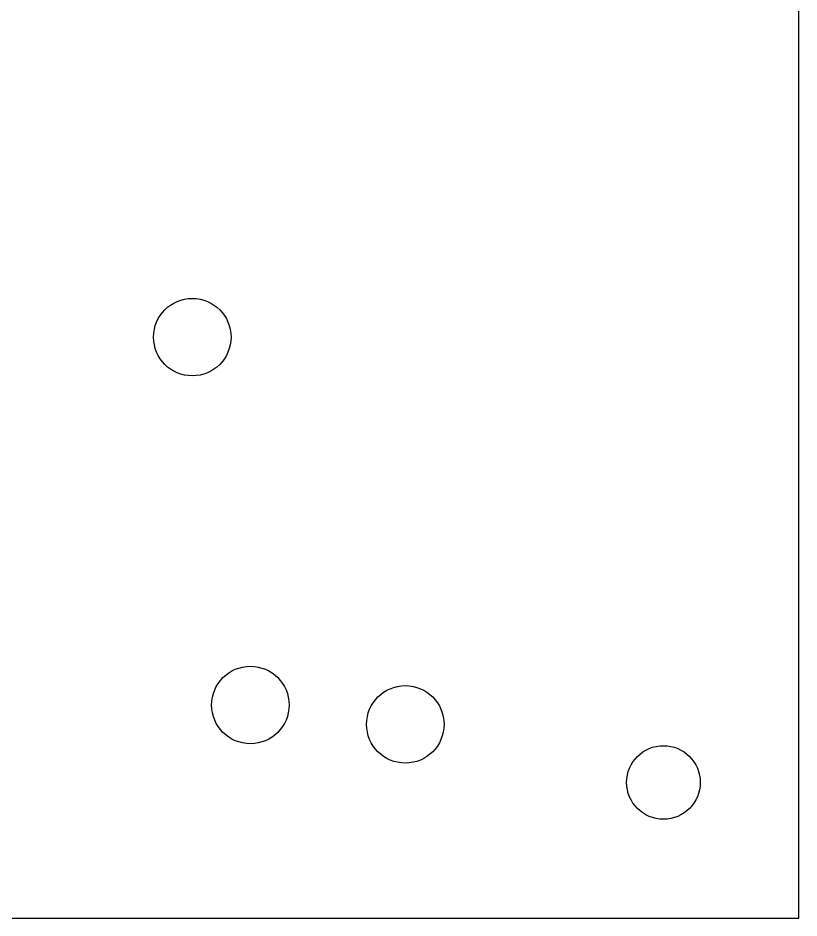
# Model space of a CAD drawing. Extents: x -4 to 37, y -4 to 403.
# Drawn here: x 16.66 to 36.83, y -3.5 to 19.74 of the extents above; entities that cross this region are included whole.
import ezdxf

# ---------------------------------------------------------------- set-up
doc = ezdxf.new("R2010")
doc.units = 0
for name, color, linetype in [('AMICA', 3, 'CONTINUOUS'), ('BORDER', 7, 'CONTINUOUS'), ('SCREWS-BORDER', 3, 'CONTINUOUS')]:
    doc.layers.add(name, color=color, linetype=linetype)

msp = doc.modelspace()

# ---------------------------------------------------------------- linework, layer by layer
at = {"layer": 'AMICA'}
for centre in [(21.165, 11.5), (22.665, 2), (26.665, 1.5)]:
    msp.add_circle(centre, 1, dxfattribs=at)
at = {"layer": 'BORDER'}
for p, q in [((36.83, -3.5), (36.83, 403.46)), ((-3.5, -3.5), (36.83, -3.5))]:
    msp.add_line(p, q, dxfattribs=at)
at = {"layer": 'SCREWS-BORDER'}
msp.add_circle((33.33, 0), 0.95, dxfattribs=at)

doc.saveas('drawing.dxf')
